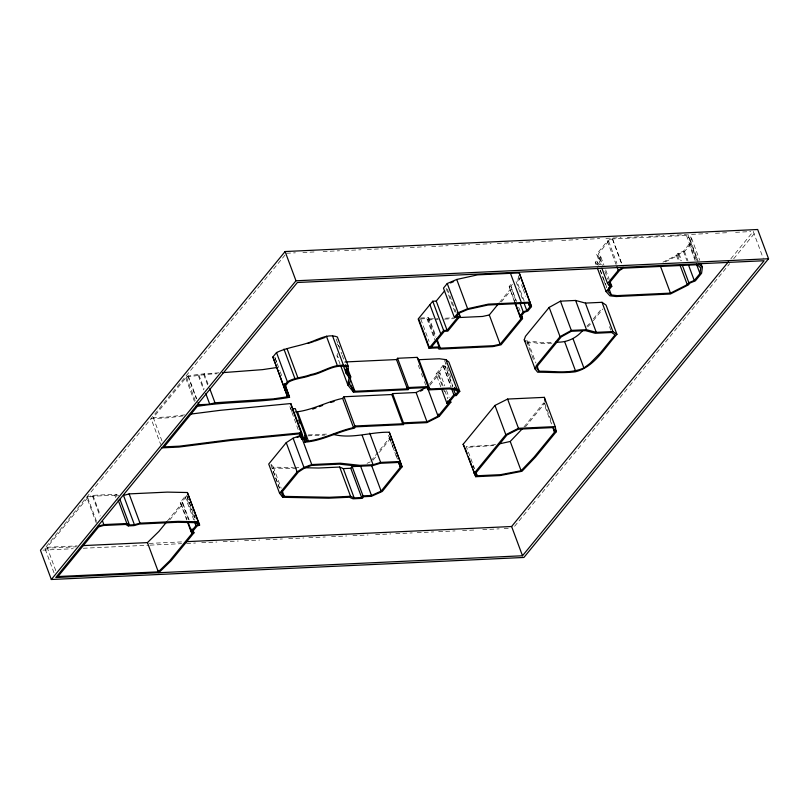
<?xml version="1.0" encoding="UTF-8"?>
<svg xmlns="http://www.w3.org/2000/svg" width="809" height="809" viewBox="0 0 809 809"><rect width="100%" height="100%" fill="white"/><g stroke="black" fill="none" stroke-linecap="round" stroke-linejoin="round"><path stroke-width="0.61" stroke-dasharray="4.04 3.03" d="M695.174 260.66L689.076 244.288L689.855 238.736L686.497 235.48L612.373 238.938L608.641 241.254L598.407 253.743L602.756 265.443M696.782 260.407L690.694 244.025L691.523 238.129L687.812 234.529L697.813 261.438M340.073 364.07L337.029 355.879L337.525 352.562M371.028 460.928L389.483 437.972L388.138 434.15M373 460.23L376.165 456.296M379.33 452.352L390.393 438.579M54.011 572.843L44.879 548.269L100.215 480.708M101.014 479.737L259.416 286.325M260.205 285.355L281.724 259.082M282.523 258.111L284.92 255.189M55.791 570.679L47.094 547.278L87.716 497.687L92.56 496.241L114.807 495.209L117.386 496.645M161.982 441.026L153.275 417.626L186.464 377.105C196.496 375.76 206.77 373.96 217.095 373.798M186.707 519.965L180.174 502.409L185.079 496.433L186.849 495.765L192.067 509.801M188.457 519.53L181.934 501.984L186.161 496.817L194.858 520.217M167.372 521.077L181.307 504.058L180.174 502.409M169.698 519.944L183.067 503.623L181.934 501.984M440.814 386.904L436.031 374.041L442.978 365.557L444.728 365.476L446.305 363.554M443.029 385.913L438.245 373.05L443.686 366.406L445.435 366.325L452.828 386.217M514.322 301.413L509.164 286.507L512.36 282.604M429.448 384.133L437.78 373.96L442.574 386.823M516 301.069L510.853 286.164L512.775 283.807M429.923 385.276L439.995 372.969L444.778 385.832M518.326 275.798L518.933 277.709L515.95 281.35L523.352 301.241M499.628 302.333L509.963 289.713M519.904 278.235L517.012 281.775L524.404 301.666M501.327 301.979L511.652 289.369M600.561 264.715L596.648 254.188L607.367 241.092L612.251 238.058L621.828 263.795M596.091 264.664L595.222 262.318L599.145 257.525L596.648 254.188M598.306 265.372L597.002 261.863L600.905 257.09L598.407 253.743M593.401 318.837L601.906 308.451M593.341 320.617L602.877 308.977M524.02 426.879L543.668 402.882L551.93 425.109M525.446 426.839L545.347 402.548M662.945 262.167L676.375 255.371L677.952 253.45L683.393 251.235L689.076 244.288M665.17 261.904L677.568 255.634L679.064 253.804L684.505 251.589L690.694 244.025M730.84 258.829L753.25 231.485L763.251 258.384M514.615 526.265L537.004 498.931M537.803 497.96L559.393 471.596M560.192 470.626L582.581 443.292M583.38 442.311L605.759 414.977M606.558 414.006L628.947 386.672M629.746 385.691L677.72 327.119M678.518 326.148L729.688 263.663M733.682 258.789L756.071 231.455M586.899 326.239L589.539 323.549M587.658 326.887L590.954 323.529M218.946 372.828C207.711 373.596 196.021 374.051 185.291 376.832L194.423 401.395M367.043 463.324L370.259 461.888M118.579 495.695L116 494.269L92.954 495.341L86.715 497.191L96.281 522.938M495.583 444.475L489.688 445.415L466.308 446.507L474.57 468.735M493.905 445.557L466.085 447.397M184.644 414.865L168.636 416.908L153.275 417.626M182.783 415.937L167.989 417.828L151.071 418.617L160.637 444.353M286.507 253.237L295.346 252.833M302.92 252.479L316.815 251.832M323.125 251.538L339.537 250.77M344.594 250.537L361.006 249.769M367.316 249.475L382.465 248.767M388.775 248.474L403.934 247.766M410.244 247.473L425.392 246.765M431.703 246.472L448.115 245.703M454.436 245.41L469.584 244.702M475.894 244.409L491.043 243.701M497.363 243.408L512.512 242.7M518.822 242.407L533.97 241.709M541.555 241.355L555.439 240.708M561.749 240.404L578.162 239.646M583.218 239.403L599.631 238.645M605.941 238.352L621.069 237.644M627.369 237.35L642.477 236.643M648.767 236.349L663.886 235.652M670.176 235.358L686.548 234.59M691.584 234.357L707.946 233.589M715.49 233.245L729.334 232.598M735.624 232.304L750.732 231.596M420.377 318.028L428.224 317.654L429.448 318.928L435.98 336.473M420.66 318.898L426.899 318.604L428.123 319.879L434.645 337.424M429.448 318.928L438.104 318.524M445.516 318.18L452.939 317.836M428.123 319.879L438.165 319.413M444.434 319.12L454.476 318.645M526.669 340.174L528.115 342.025L535.022 341.701L541.11 342.783L553.498 342.197M526.75 342.976L534.041 342.642L540.139 343.714L552.244 343.147M438.245 373.05L439.995 372.969M436.031 374.041L437.78 373.96M308.33 434.949L326.978 434.079M307.895 435.859L324.905 435.07M47.094 547.278L77.199 545.873M44.879 548.269L76.309 546.803M149.22 543.405L183.309 541.818M42.968 550.13L73.215 548.724M83.297 548.249L148.826 545.195M150.09 545.135L181.59 543.668M186.626 543.436L195.454 543.021M201.754 542.728L216.873 542.03M223.173 541.727L238.301 541.029M244.601 540.736L259.719 540.028M266.019 539.734L282.402 538.966M288.702 538.673L303.83 537.975M308.866 537.732L325.248 536.974M331.548 536.68L346.677 535.973M352.977 535.679L368.095 534.971M375.659 534.618L390.777 533.92M395.823 533.677L412.206 532.919M417.242 532.686L433.624 531.918M438.67 531.685L455.052 530.916M462.606 530.562L476.471 529.925M482.771 529.632L499.153 528.864M504.199 528.631L510.499 528.338M271.197 464.487L273.341 467.137L293.485 467.531M294.739 467.562L299.775 467.653M296.751 468.542L271.955 468.047L279.348 487.938M597.002 261.863L599.762 264.917M595.222 262.318L597.507 264.867M337.029 355.879L338.435 357.649M337.019 343.714L339.841 347.577M691.523 238.129L699.785 260.356M689.855 238.736L698.127 260.963M686.497 235.48L696.064 261.216M684.505 251.589L687.984 260.943M683.393 251.235L686.871 260.589M679.064 253.804L681.674 260.822M677.952 253.45L680.561 260.468M677.568 255.634L679.742 261.479M676.375 255.371L678.549 261.226M612.373 238.938L621.504 263.501M608.641 241.254L616.903 263.481M607.367 241.092L616.074 264.492M600.905 257.09L603.949 265.281M605.688 269.963L609.177 279.317M604.94 271.298L607.984 279.489M599.145 257.525L601.754 264.543M600.349 270.075L606.871 287.62M600.045 270.054L603.524 279.408M603.959 280.581L606.568 287.599M609.49 326.664L610.795 330.173M518.933 277.709L519.803 280.045M521.542 284.728L522.847 288.237M523.281 289.41L525.901 296.428M510.853 286.164L516.506 301.373M518.68 307.218L520.42 311.9M509.164 286.507L514.817 301.717M528.115 342.025L535.952 363.089M526.811 341.59L528.55 346.272M528.985 347.445L531.594 354.463M532.029 355.636L534.203 361.481M544.538 402.983L551.93 422.874M447.397 289.137L456.104 312.537M446.113 288.307L455.255 312.881M444.556 360.511L451.958 380.402M428.224 317.654L435.626 337.545M444.728 365.476L452.565 386.53M426.899 318.604L434.736 339.669M443.686 366.406L451.078 386.298M442.978 365.557L450.815 386.611M420.822 319.191L429.083 341.428M446.528 390.514L449.137 397.532M473.144 466.105L474.013 468.441M444.768 390.595L447.822 398.786M443.008 387.996L445.183 393.841M418.344 365.334L419.649 368.843M421.388 373.525L422.702 377.034M424.442 381.706L425.746 385.226M389.109 436.708L394.327 450.744M396.066 455.427L397.371 458.936M389.918 439.135L397.32 459.027M336.15 338.951L341.813 354.16M342.247 355.333L344.856 362.351M275.03 357.77L276.739 362.513M277.204 363.625L279.813 370.643M280.248 371.816L282.392 377.722M290.583 408.039L292.322 412.721M298.167 429.609L289.875 406.603M273.341 467.137L281.178 488.201M270.924 464.771L279.621 488.171M204.121 373.525L208.469 385.215M203.686 374.425L207.6 384.953M198.862 374.971L204.09 389.008M198.438 375.872L203.656 389.918M188.072 375.477L196.779 398.867M187.991 376.367L196.253 398.594M186.464 377.105L195.171 400.506M193.806 514.484L195.111 517.993M186.748 495.775L195.02 518.003M185.079 496.433L193.776 519.833M183.067 503.623L189.154 520.005M181.307 504.058L186.97 519.267M116 494.269L116.87 496.605M114.807 495.209L115.677 497.545M92.954 495.341L100.346 515.232M92.56 496.241L99.952 516.132M87.716 497.687L96.847 522.25M274.908 357.497L275.545 359.287M275.869 360.177L276.678 362.432"/><path stroke-width="1.21" d="M441.684 389.25L446.912 403.286L453.859 394.802L455.609 394.721L457.965 391.839L455.437 389.756L449.258 388.927L428.406 389.898L426.616 387.562L409.152 388.371L408.09 389.665L353.513 392.213L347.91 385.124L349.053 377.398L346.252 373.556L346.596 367.033L345.726 364.687M196.172 406.078L198.953 404.722L209.743 404.217L214.992 402.771L273.402 398.888L287.539 396.784L272.886 356.971L276.516 352.552C288.55 346.828 302.333 345.868 314.701 340.427C321.861 337.596 329.657 333.965 337.373 336.999L348.254 366.244L347.9 372.969L350.722 376.822L349.569 384.548L354.878 391.263L407.382 388.816L408.444 387.521L427.991 386.611L429.781 388.947L450.198 387.996L456.802 388.886L459.785 391.334L456.306 395.581L454.557 395.662L449.126 402.295L450.876 402.215L450.006 399.879M699.957 273.533L700.736 267.981L697.368 264.725L623.243 268.183L619.512 270.509L609.288 282.998L611.786 286.335L607.872 291.109L611.331 294.931L617.075 295.609L670.469 293.121L687.256 284.626L688.833 282.695L694.264 280.48L699.957 273.533L696.478 264.179M701.09 263.865L702.394 267.374L701.575 273.27L695.376 280.834L689.946 283.049L688.449 284.879L670.408 294.011L616.145 296.539L609.915 295.811L606.093 291.574L597.396 268.173M524.252 339.8L525.456 336.342L549.169 307.4L560.455 301.16L575.624 300.452L585.403 303.092L602.027 302.313L606.062 305.094L616.933 334.339C604.495 347.88 594.443 367.165 575.229 371.827C562.599 373.374 550.16 372.16 537.631 372.221L535.133 369.046L524.252 339.8L525.506 341.388M535.133 369.046L536.337 365.597L560.04 336.645L571.326 330.406L586.495 329.698L596.273 332.337L612.909 331.569L616.933 334.339M359.034 466.267L339.426 464.144L311.475 465.448L304.629 467.996L298.4 472.051L281.36 492.843L284.222 496.382L329.526 497.272L350.55 496.301L354.16 497.869L361.653 497.515L363.008 495.856L371.493 495.462L381.14 491.134L400.364 467.218L398.675 462.445L380.25 463.304L372.696 465.63L352.127 466.611L350.772 468.269L343.279 468.613L339.669 467.046L318.655 468.027L304.811 467.754M402.063 466.844L382.293 491.447L371.341 496.352L363.716 496.706L362.351 498.364L353.017 498.809L349.407 497.232L328.697 498.202L282.826 497.302L279.59 493.298L268.719 464.042L286.234 442.654L293.091 438.195L300.877 435.303L311.748 464.548L340.336 463.213L359.954 465.337L373.08 464.73L380.634 462.404L400.172 461.484L402.063 466.844L389.301 432.239C370.34 431.804 352.148 439.287 333.136 434.362M285.102 251.538L40.45 550.251L51.331 579.497L523.898 557.462L768.55 258.749L757.669 229.503L285.102 251.538L295.983 280.784L51.331 579.497M166.593 522.017L158.857 531.473L147.44 542.606L83.469 545.59M348.254 366.244C335.229 361.967 323.317 372.362 310.838 374.547C303.072 377.611 294.587 377.439 287.387 381.797L283.767 386.227L287.539 396.784M197.72 525.011L196.759 522.685L177.383 522.29L139.573 524.05L133.991 525.617L128.267 525.89L125.688 524.454L103.431 525.496L98.587 526.932L57.965 576.534L158.321 571.852L169.728 560.718L192.188 533.303L191.055 531.665L195.95 525.678L197.72 525.011L196.415 521.502M157.967 570.375L158.837 572.711L171.134 560.718L193.938 532.868L192.805 531.23L197.042 526.072L199.621 525.092L187.375 492.519L167.332 492.115L129.116 493.894L123.534 495.462L134.415 524.717L139.997 523.15L178.213 521.36L198.245 521.775L199.621 525.092M295.7 411.953C312.122 410.345 326.644 401.729 342.652 398.372L343.987 396.754L391.819 394.529L392.577 393.599L416.089 392.507L427.172 386.904L438.053 416.16L426.97 421.752L403.458 422.854L402.7 423.774L354.858 425.999L353.533 427.627C337.515 430.985 322.993 439.6 306.581 441.198L304.406 435.353M444.667 290.765L436.243 301.059L432.744 301.221L418.172 319.019L429.043 348.264L437.78 347.86L439.004 349.124L492.964 346.606L501.084 344.796L522.533 318.615L521.724 315.409L524.293 312.274L527.883 311.02L531.513 306.601L519.236 272.926L477.522 274.868L456.741 279.459L447.246 283.514L443.463 288.125L454.345 317.371L457.843 317.209L447.124 330.305L443.625 330.466L429.043 348.264M279.59 493.298L297.115 471.9L303.972 467.44L311.748 464.548M345.251 361.957L396.511 359.56L397.563 358.276L417.11 357.366L418.9 359.702L429.781 388.947M454.345 317.371L458.116 312.77L467.622 308.714L488.393 304.123L530.117 302.172M430.904 347.708L444.323 331.326L447.822 331.154L460.058 316.218L458.754 312.709M457.884 317.603L482.599 316.45L489.293 314.964L498.829 303.304M303.688 438.65L304.993 442.159C322.336 440.895 337.636 431.612 354.504 428.153L355.566 426.859L403.408 424.624L404.156 423.704L426.909 422.642L439.247 416.413L450.876 402.215M436.496 339.891L439.105 346.909L440.329 348.173L493.48 345.696L500.164 344.209L520.844 318.968L520.045 315.753L523.241 311.849L526.831 310.595L529.814 306.955L528.601 303.132L487.878 305.033L467.713 309.483L459.249 313.103L456.559 316.39L460.058 316.218M438.053 416.16L448.661 403.206L447.792 400.87M463.142 444.283L494.956 405.44L507.597 399.059L544.356 397.35L555.227 426.596L556.218 431.794L535.528 457.055L521.957 471.293L499.962 475.581L475.743 476.703L463.142 444.283L464.872 447.458M606.093 291.574L610.026 286.78L607.529 283.433L618.248 270.337L623.132 267.304M474.023 473.528L505.827 434.686L518.478 428.305L555.227 426.596M554.549 432.127L534.112 457.085L521.107 470.717L500.569 474.661L477.179 475.753L475.753 473.123L507.021 434.949L518.417 429.195L553.669 427.557L554.549 432.127L552.8 427.445M185.837 541.696L511.612 526.507L728.444 261.762M522.493 555.763L764.121 260.731L297.388 282.493L55.75 577.515L522.493 555.763L511.612 526.507M499.123 443.919L510.226 441.461L522.361 428.74M582.51 330.709C576.028 338.486 566.098 342.874 555.975 342.086M583.886 367.953L589.862 363.544L600.42 352.795L615.103 334.875L611.665 332.509L595.232 333.278L585.453 330.638L571.346 331.296L561.264 336.868L537.904 365.395L536.822 368.499L538.996 371.27C553.902 370.856 569.738 374.334 583.886 367.953L573.015 338.708M420.518 391.131L422.763 389.999M450.492 282.948L453.667 281.593M312.678 409.111L316.016 407.867M319.363 406.624L322.7 405.37M297.176 437.477L300.604 436.203M314.883 341.155L324.996 337.454M308.017 343.431L313.74 341.529M97.586 526.447L103.825 524.586L126.871 523.514L129.46 524.95L134.415 524.717M330.507 402.457L334.087 401.486M276.658 367.539L262.521 369.642L222.647 372.656M346.596 367.033C334.157 363.251 322.842 373.414 310.889 375.325C303.527 378.278 295.437 378.187 288.55 382.091L285.466 385.853L289.561 397.3C259.123 402.872 227.531 401.315 197.345 406.351L164.156 446.871L179.517 446.163L231.243 439.56L301.666 432.785L303.173 438.013L306.146 437.871L306.581 441.198M190.803 414.087L220.372 410.305L290.785 403.539L301.666 432.785M295.983 280.784L768.55 258.749M431.258 347.273L439.105 346.909M418.9 359.702L439.317 358.751L445.921 359.641L448.904 362.088L459.785 391.334M446.912 403.286L448.661 403.206M299.472 433.118L301.646 438.963L304.568 438.832L304.993 442.159M161.942 447.862L178.86 447.074L230.656 440.47L300.149 433.786L301.646 438.963M698.683 263.785L702.394 267.374M688.611 265.271L694.264 280.48M682.3 265.14L688.833 282.695M679.853 264.735L687.256 284.626M660.457 266.212L670.469 293.121M616.943 266.828L618.248 270.337M610.047 281.663L611.786 286.335M609.147 284.434L610.026 286.78M601.866 268.224L607.529 283.433M608.722 287.913L611.331 294.931M602.027 302.313L612.909 331.569M585.403 303.092L596.273 332.337M575.624 300.452L586.495 329.698M560.455 301.16L571.326 330.406M564.652 341.681L575.523 370.927M549.169 307.4L560.04 336.645M531.513 306.601L519.236 272.926M528.51 303.446L529.814 306.955M523.787 302.404L526.831 310.595M510.479 273.331L521.36 302.586M519.762 302.495L523.241 311.849M521.229 315.106L522.533 318.615M515.252 302.89L520.045 315.753M514.757 302.586L520.844 318.968M537.257 366.598L538.996 371.27M555.348 429.458L556.218 431.794M489.293 314.964L500.164 344.209M507.597 399.059L518.478 428.305M456.741 279.459L467.622 308.714M510.226 441.461L521.107 470.717M494.956 405.44L505.827 434.686M447.246 283.514L458.116 312.77M436.243 301.059L447.124 330.305M432.744 301.221L443.625 330.466M429.892 304.7L440.763 333.945M445.921 359.641L457.965 391.839M436.85 338.819L440.329 348.173M454.567 387.42L455.437 389.756M453.434 388.876L455.609 394.721M451.685 388.957L453.859 394.802M475.874 472.244L477.179 475.753M418.566 318.534L429.437 347.779M465.306 448.631L467.046 453.303M468.35 456.812L472.264 467.349M473.134 469.685L475.743 476.703M438.377 414.077L439.247 416.413M417.11 357.366L427.991 386.611M427.101 386.389L428.406 389.898M416.089 392.507L426.97 421.752M397.563 358.276L408.444 387.521M407.22 387.329L408.09 389.665M396.511 359.56L407.382 388.816M392.577 393.599L403.458 422.854M402.528 422.288L403.408 424.624M391.819 394.529L402.7 423.774M389.301 432.239L400.172 461.484M398.625 462.536L400.364 467.218M347.668 368.641L350.722 376.822M350.095 378.39L354.878 391.263M346.009 369.207L349.053 377.398M369.753 433.149L380.634 462.404M332.529 335.856L343.41 365.112M350.904 385.195L353.513 392.213M343.643 366.538L346.252 373.556M348.264 381.039L349.569 384.548M340.943 366.406L347.91 385.124M326.401 336.15L337.282 365.395M362.199 435.475L373.08 464.73M371.564 465.397L381.14 491.134M343.987 396.754L354.858 425.999M342.652 398.372L353.533 427.627M360.622 466.217L371.493 495.462M352.127 466.611L363.008 495.856M350.772 468.269L361.653 497.515M343.279 468.613L354.16 497.869M339.669 467.046L350.55 496.301M287.155 348.952L298.036 378.197M283.949 349.104L294.83 378.349M276.516 352.552L287.387 381.797M297.53 411.872L308.411 441.117M306.146 437.871L295.275 408.616L292.292 408.757L303.173 438.013M298.743 420.144L300.048 423.653M284.596 383.517L289.561 397.3M272.886 356.971L285.122 390.029M293.091 438.195L303.972 467.44M286.234 442.654L297.115 471.9M282.048 490.537L284.222 496.382M281.957 494.956L282.826 497.302M209.774 388.735L214.992 402.771M205.83 393.69L209.743 404.217M198.084 402.376L198.953 404.722M187.375 492.519L198.245 521.775M194.645 522.169L195.95 525.678M193.068 530.532L193.938 532.868M191.935 528.894L192.805 531.23M188.275 522.776L192.188 533.303M187.577 522.301L191.055 531.665M147.44 542.606L158.321 571.852M129.116 493.894L139.997 523.15M119.884 499.204L129.46 524.95M127.397 523.544L128.267 525.89M118.175 500.114L126.871 523.514M102.521 521.077L103.825 524.586M290.785 403.539L291.988 407.716M544.356 397.35L545.145 401.507"/></g></svg>
